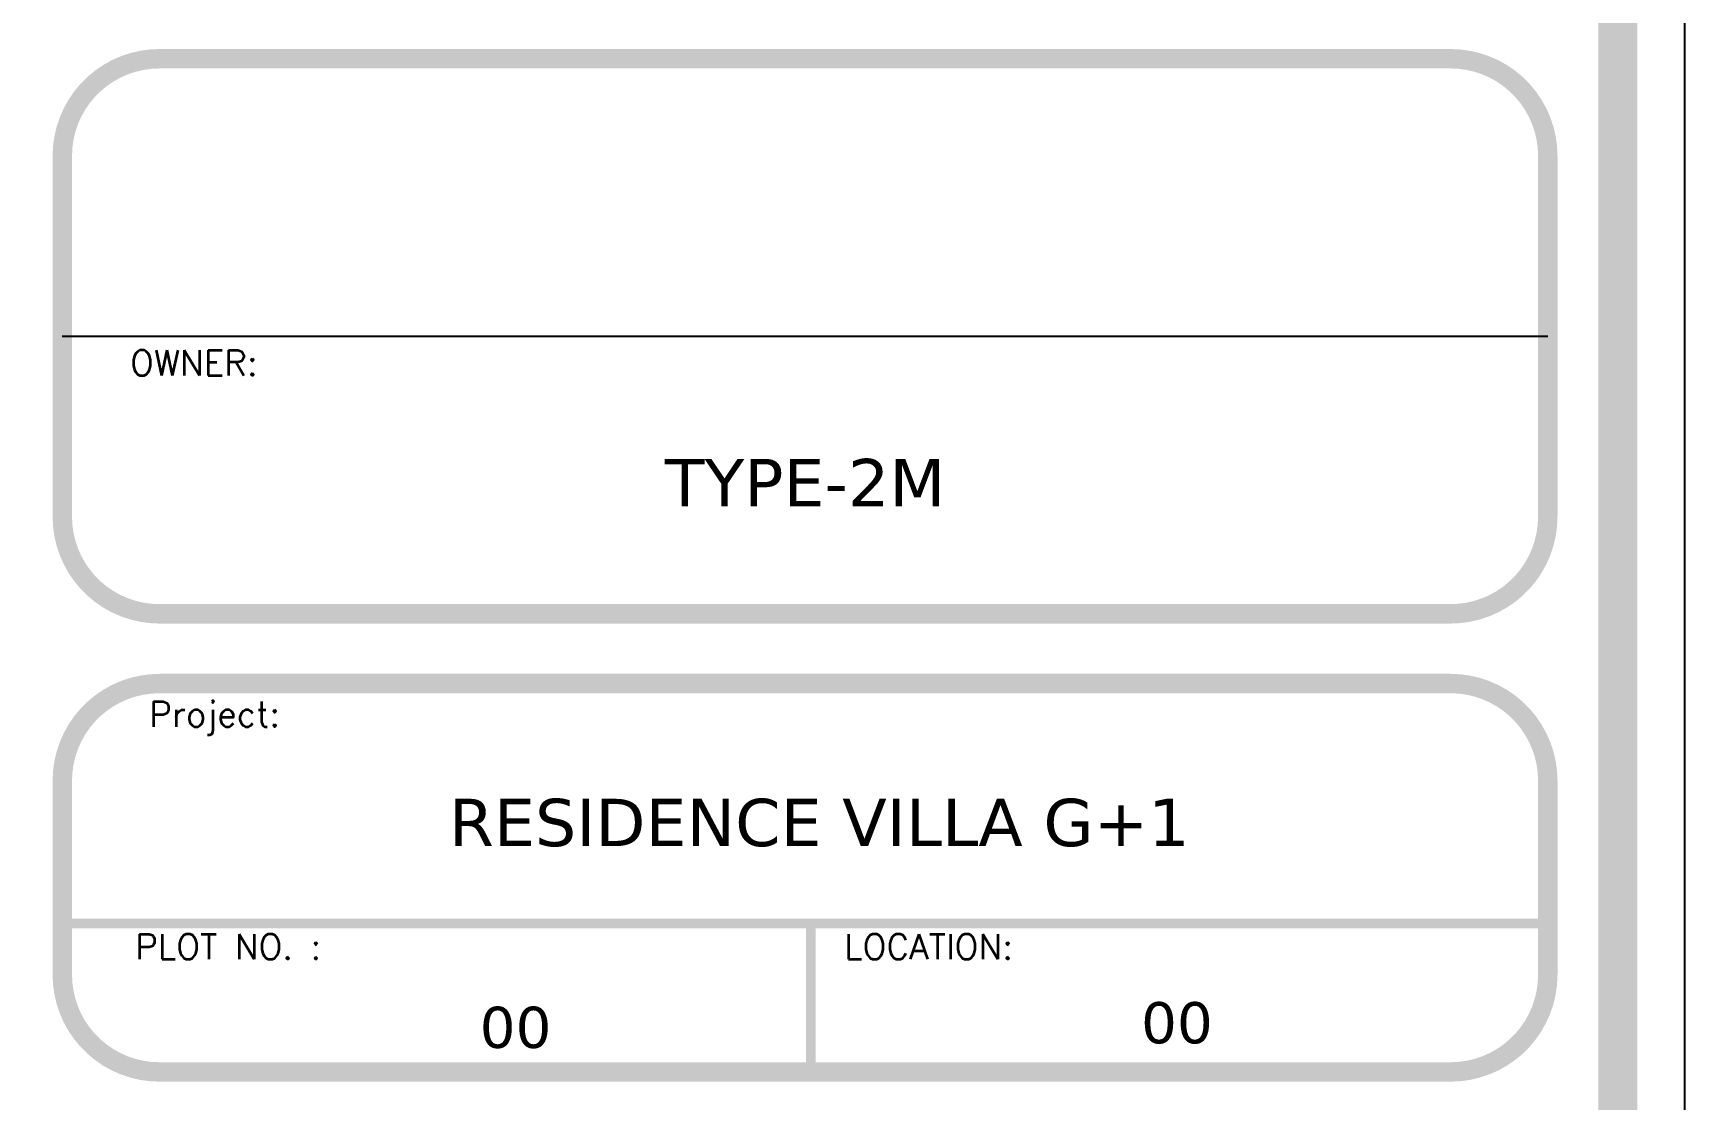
# Model space of a CAD drawing. Header units: centimetres. Extents: x 7997 to 116674, y 1017 to 13844.
# Drawn here: x 21213 to 22300, y 9097 to 9799 of the extents above; entities that cross this region are included whole.
import ezdxf
from ezdxf.enums import TextEntityAlignment as Align

# ---------------------------------------------------------------- set-up
doc = ezdxf.new("R2010")
doc.units = ezdxf.units.CM
doc.header["$LTSCALE"] = 200
doc.layers.add('DIM', color=11, linetype='Continuous')
doc.layers.add('HA', color=251, linetype='Continuous', lineweight=0)
doc.styles.add('$0$$0$$0$sheet notes', font='verdana.ttf')
doc.styles.add('$0$$0$Roman', font='romans')

# ---------------------------------------------------------------- blocks, each defined once
blk = doc.blocks.new('08-TITLE SHEET-selattin', base_point=(45714.81, -203081.37))
blk.add_line((50533.29, -205911.26), (51184.66, -205911.26))
at = {"color": 0}
blk.add_lwpolyline([(51244.81, -203081.37), (45714.81, -203081.37), (45714.81, -206921.37), (51244.81, -206921.37)], close=True, dxfattribs=at)
at = {"color": 0, "linetype": 'ByBlock', "const_width": 17.04}
blk.add_lwpolyline([(45744.29, -206891.89), (51215.34, -206891.89), (51215.34, -203110.84), (45744.29, -203110.84)], close=True, dxfattribs=at)
at = {"color": 0, "linetype": 'ByBlock', "const_width": 8.52}
for points in [[(50575.88, -206033.01), (51142.07, -206033.01, 0.414214), (51184.66, -205990.41), (51184.66, -205832.11, 0.414214), (51142.07, -205789.52), (50575.88, -205789.52, 0.414214), (50533.29, -205832.11), (50533.29, -205990.41, 0.414214)], [(50575.88, -206063.58), (51142.07, -206063.58, -0.414214), (51184.66, -206106.17), (51184.66, -206191.36, -0.414214), (51142.07, -206233.95), (50575.88, -206233.95, -0.414214), (50533.29, -206191.36), (50533.29, -206106.17, -0.414214)]]:
    blk.add_lwpolyline(points, format="xyb", close=True, dxfattribs=at)
at = {"color": 0, "linetype": 'ByBlock', "const_width": 4.26}
for points in [[(50533.29, -206168.79), (51184.66, -206168.79)], [(50861.48, -206168.79), (50861.48, -206233.95)]]:
    blk.add_lwpolyline(points, dxfattribs=at)
at = {"layer": 'HA', "ltscale": 1.2}
blk.add_lwpolyline([(45714.81, -203081.37), (51244.81, -203081.37), (51244.81, -206921.37), (45714.81, -206921.37)], close=True, dxfattribs=at)
at = {"color": 0, "style": '$0$$0$Roman'}
for s, p in [('OWNER:', (50563.01, -205928.48)), ('Project:', (50571.32, -206082.55)), ('PLOT NO. :', (50565.22, -206184.52)), ('LOCATION:', (50876.17, -206184.52))]:
    blk.add_text(s, height=11.074, dxfattribs=at).set_placement(p)
at = {"color": 0, "style": '$0$$0$$0$sheet notes'}
for s, height, p in [('TYPE-2M', 20.774, (50859.02, -205975.25)), ('RESIDENCE VILLA G+1', 20.7737, (50865.17, -206124.53)), ('00', 18.024, (51022.05, -206212.36)), ('00', 18.024, (50732.04, -206214.38))]:
    blk.add_text(s, height=height, dxfattribs=at).set_placement(p, align=Align.MIDDLE)

msp = doc.modelspace()

# ---------------------------------------------------------------- linework, layer by layer
at = {"linetype": 'Continuous'}
msp.add_lwpolyline([(14004.5129, 8084.0841), (22299.5129, 8084.0841), (22299.5129, 13844.0841), (14004.5129, 13844.0841)], close=True, dxfattribs=at)

# ---------------------------------------------------------------- block references
at = {"layer": 'DIM', "color": 0, "linetype": 'Continuous', "xscale": 1.5, "yscale": 1.5, "zscale": 1.5}
msp.add_blockref('08-TITLE SHEET-selattin', (14004.5129, 13844.0841), dxfattribs=at)

doc.saveas('drawing.dxf')
